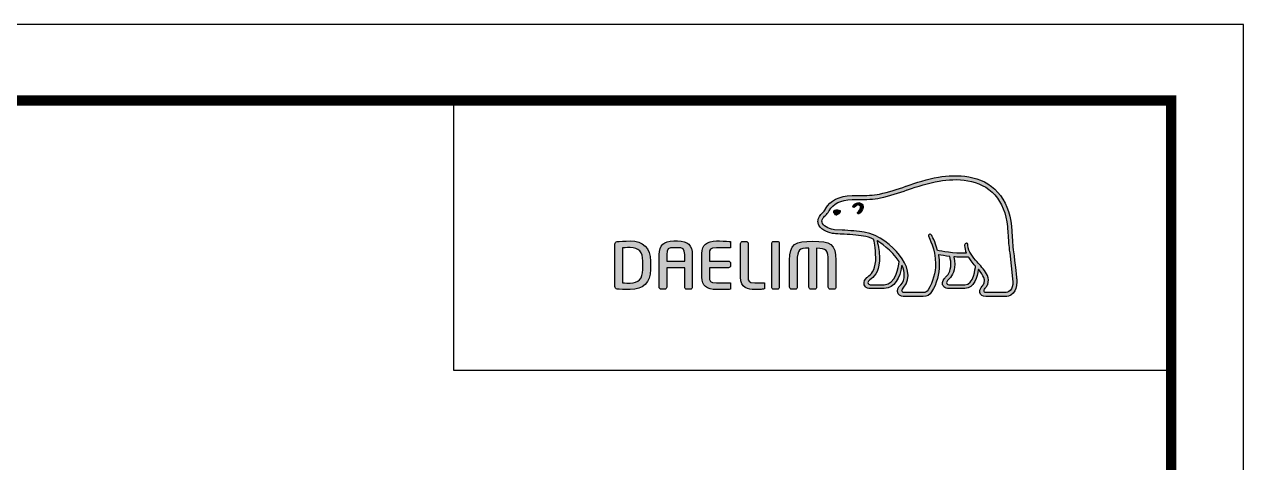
# Model space of a CAD drawing. Extents: x 4977 to 6105, y 0 to 827.
# Drawn here: x 5798.5 to 6105.1, y 716.5 to 826.8 of the extents above; entities that cross this region are included whole.
import ezdxf

# ---------------------------------------------------------------- set-up
doc = ezdxf.new("R2010")
doc.units = 0
doc.header["$LTSCALE"] = 10
doc.header["$MEASUREMENT"] = 0
doc.layers.get('0').update_dxf_attribs({"linetype": 'CONTINUOUS'})
doc.layers.add('레이어 1', color=7, linetype='CONTINUOUS')

msp = doc.modelspace()

# ---------------------------------------------------------------- hatches: boundary and pattern name
at = {"layer": '레이어 1'}
h = msp.add_hatch(color=5, dxfattribs=at)
h.dxf.hatch_style = 1
edge = h.paths.add_edge_path(flags=16)
edge.add_spline(control_points=[(6046.45, 759.84), (6045.96, 759.3), (6045.34, 759.29), (6045.32, 759.29), (6045.32, 759.29), (6040.37, 759.29), (6040.37, 759.29), (6040.19, 759.29), (6040.05, 759.34), (6039.96, 759.42), (6039.88, 759.5), (6039.85, 759.61), (6039.85, 759.75), (6039.85, 760.03), (6040.05, 760.28), (6040.27, 760.56), (6040.47, 760.81), (6040.66, 761.06), (6040.76, 761.36), (6041.04, 762.09), (6041.01, 762.87), (6040.68, 763.55), (6040.1, 764.79), (6039.23, 765.76), (6038.39, 766.71), (6038.39, 766.71), (6038.11, 767.02), (6038.11, 767.02), (6037.02, 768.24), (6035.89, 769.5), (6035.8, 771.2), (6035.78, 771.54), (6035.62, 771.75), (6035.4, 771.74), (6035.4, 771.74), (6035.08, 771.58), (6035.08, 771.58), (6034.99, 771.49), (6034.94, 771.35), (6034.94, 771.18), (6034.94, 771.18), (6034.95, 771.12), (6034.95, 771.12), (6034.99, 770.51), (6035.14, 769.9), (6035.39, 769.27), (6035.39, 769.27), (6035.42, 769.21), (6035.42, 769.21), (6035.42, 769.21), (6035.35, 769.21), (6035.35, 769.21), (6032.18, 769.08), (6029.06, 769.68), (6028.15, 769.9), (6027.58, 772.17), (6026.67, 773.68), (6026.63, 773.74), (6026.55, 773.86), (6026.44, 773.95), (6026.33, 773.98), (6026.33, 773.98), (6026.06, 773.94), (6026.03, 773.94), (6026.01, 773.91), (6025.96, 773.84), (6025.86, 773.71), (6025.86, 773.71), (6025.85, 773.59), (6025.85, 773.59), (6025.85, 773.59), (6025.93, 773.29), (6025.93, 773.29), (6026, 773.17), (6027.63, 770.32), (6027.63, 766.53), (6027.63, 764.2), (6027.02, 762), (6025.81, 759.99), (6025.52, 759.5), (6025.14, 759.29), (6024.57, 759.29), (6024.57, 759.29), (6019.69, 759.29), (6019.69, 759.29), (6019.53, 759.29), (6019.19, 759.4), (6019.19, 759.76), (6019.19, 759.95), (6019.37, 760.27), (6019.67, 760.61), (6021.71, 762.87), (6020.53, 766.41), (6018.59, 768.73), (6016.7, 770.98), (6013.63, 773.81), (6009.68, 774.51), (6008.29, 774.75), (6005.99, 774.89), (6004.13, 775), (6004.13, 775), (6002.26, 775.11), (6002.26, 775.11), (6001.29, 775.19), (5999.7, 775.78), (5999.22, 776.69), (5999.01, 777.07), (5999.04, 777.46), (5999.29, 777.9), (5999.45, 778.17), (5999.68, 778.4), (5999.95, 778.68), (6000.26, 778.99), (6000.58, 779.31), (6000.83, 779.74), (6000.83, 779.74), (6000.9, 779.87), (6000.9, 779.87), (6001.84, 781.68), (6003.78, 782.63), (6006.67, 782.7), (6006.67, 782.7), (6008.3, 782.72), (6008.3, 782.72), (6010.08, 782.73), (6012.11, 782.74), (6013.78, 783.1), (6016.12, 783.6), (6018.47, 784.41), (6020.54, 785.11), (6020.54, 785.11), (6020.61, 785.13), (6020.61, 785.13), (6023.17, 786.01), (6025.82, 786.92), (6028.53, 787.36), (6032.87, 788.08), (6038.83, 788.05), (6042.58, 783.85), (6044.31, 781.9), (6045.38, 779.22), (6045.74, 775.88), (6045.74, 775.88), (6045.73, 775.89), (6045.72, 775.9), (6045.75, 775.84), (6045.77, 775.46), (6045.93, 773.34), (6045.97, 772.32), (6046.02, 771.26), (6046.29, 769.31), (6046.29, 769.31), (6047.04, 762.76), (6047.04, 762.76), (6047.04, 762.76), (6047.09, 761.96), (6047.09, 761.96), (6047.09, 761.02), (6046.87, 760.31), (6046.45, 759.84)], knot_values=[0, 0, 0, 0, 1, 1, 1, 2, 2, 2, 3, 3, 3, 4, 4, 4, 5, 5, 5, 6, 6, 6, 7, 7, 7, 8, 8, 8, 9, 9, 9, 10, 10, 10, 11, 11, 11, 12, 12, 12, 13, 13, 13, 14, 14, 14, 15, 15, 15, 16, 16, 16, 17, 17, 17, 18, 18, 18, 19, 19, 19, 20, 20, 20, 21, 21, 21, 22, 22, 22, 23, 23, 23, 24, 24, 24, 25, 25, 25, 26, 26, 26, 27, 27, 27, 28, 28, 28, 29, 29, 29, 30, 30, 30, 31, 31, 31, 32, 32, 32, 33, 33, 33, 34, 34, 34, 35, 35, 35, 36, 36, 36, 37, 37, 37, 38, 38, 38, 39, 39, 39, 40, 40, 40, 41, 41, 41, 42, 42, 42, 43, 43, 43, 44, 44, 44, 45, 45, 45, 46, 46, 46, 47, 47, 47, 48, 48, 48, 49, 49, 49, 50, 50, 50, 51, 51, 51, 52, 52, 52, 53, 53, 53, 53], degree=3, periodic=0)
edge = h.paths.add_edge_path(flags=16)
edge.add_spline(control_points=[(6035.01, 761.25), (6035.01, 761.25), (6030.98, 761.25), (6030.98, 761.25), (6030.68, 761.25), (6030.44, 761.49), (6030.44, 761.8), (6030.44, 762.01), (6030.63, 762.28), (6030.8, 762.46), (6031.62, 763.25), (6032.46, 764.33), (6032.46, 766.39), (6032.46, 766.39), (6032.41, 767.32), (6032.41, 767.32), (6032.41, 767.32), (6032.26, 768.23), (6032.26, 768.23), (6032.26, 768.23), (6032.25, 768.29), (6032.25, 768.29), (6032.25, 768.29), (6032.31, 768.28), (6032.31, 768.28), (6033.06, 768.23), (6034.53, 768.15), (6035.93, 768.22), (6036.28, 767.65), (6036.85, 766.92), (6037.69, 765.96), (6037.65, 765.47), (6037.25, 761.25), (6035.01, 761.25)], knot_values=[0, 0, 0, 0, 1, 1, 1, 2, 2, 2, 3, 3, 3, 4, 4, 4, 5, 5, 5, 6, 6, 6, 7, 7, 7, 8, 8, 8, 9, 9, 9, 10, 10, 10, 11, 11, 11, 11], degree=3, periodic=0)
edge = h.paths.add_edge_path(flags=16)
edge.add_spline(control_points=[(6014.76, 761.25), (6014.76, 761.25), (6011.22, 761.25), (6011.22, 761.25), (6010.95, 761.25), (6010.66, 761.47), (6010.66, 761.8), (6010.66, 761.99), (6010.83, 762.24), (6011.13, 762.48), (6012.03, 763.19), (6013.39, 764.27), (6013.53, 767.26), (6013.53, 767.26), (6013.55, 768.07), (6013.55, 768.07), (6013.55, 769.34), (6013.26, 770.87), (6012.99, 772.24), (6012.99, 772.24), (6012.94, 772.38), (6012.94, 772.38), (6012.94, 772.38), (6013.06, 772.29), (6013.06, 772.29), (6013.59, 771.97), (6016.48, 770.01), (6018.53, 767.11), (6018.36, 765.74), (6017.59, 761.25), (6014.76, 761.25)], knot_values=[0, 0, 0, 0, 1, 1, 1, 2, 2, 2, 3, 3, 3, 4, 4, 4, 5, 5, 5, 6, 6, 6, 7, 7, 7, 8, 8, 8, 9, 9, 9, 10, 10, 10, 10], degree=3, periodic=0)
edge = h.paths.add_edge_path()
edge.add_spline(control_points=[(6048.04, 762.86), (6048.04, 762.87), (6047.29, 769.44), (6047.29, 769.44), (6047.01, 771.41), (6046.97, 772.46), (6046.94, 773.39), (6046.94, 773.39), (6046.75, 775.98), (6046.75, 775.98), (6046.35, 779.54), (6045.2, 782.41), (6043.33, 784.51), (6039.28, 789.06), (6032.96, 789.11), (6028.37, 788.35), (6025.55, 787.88), (6022.86, 786.96), (6020.26, 786.07), (6020.26, 786.07), (6020.17, 786.04), (6020.17, 786.04), (6018.14, 785.35), (6015.83, 784.56), (6013.57, 784.08), (6012.01, 783.75), (6010.06, 783.73), (6008.34, 783.72), (6008.34, 783.72), (6006.64, 783.7), (6006.64, 783.7), (6003.36, 783.62), (6001.13, 782.49), (6000, 780.33), (6000, 780.33), (5999.95, 780.24), (5999.95, 780.24), (5999.77, 779.91), (5999.49, 779.64), (5999.24, 779.39), (5998.97, 779.11), (5998.66, 778.8), (5998.43, 778.41), (5998.19, 778.01), (5998.07, 777.6), (5998.07, 777.2), (5998.07, 776.87), (5998.16, 776.54), (5998.33, 776.23), (5999.02, 774.91), (6001.01, 774.2), (6002.19, 774.12), (6002.19, 774.12), (6003.94, 774.01), (6003.98, 774.01), (6005.72, 773.91), (6008.11, 773.77), (6009.51, 773.52), (6010.32, 773.38), (6011.25, 773.09), (6012.1, 772.68), (6012.16, 772.46), (6012.6, 770.49), (6012.6, 768.07), (6012.6, 768.07), (6012.59, 767.3), (6012.59, 767.3), (6012.46, 764.75), (6011.34, 763.86), (6010.53, 763.2), (6010.45, 763.14), (6009.72, 762.53), (6009.67, 761.81), (6009.63, 761.4), (6009.75, 761.02), (6010, 760.75), (6010.27, 760.46), (6010.68, 760.31), (6011.22, 760.31), (6011.22, 760.31), (6014.76, 760.31), (6014.76, 760.31), (6017.41, 760.31), (6018.72, 763.17), (6019.12, 765.84), (6019.12, 765.84), (6019.13, 766.22), (6019.13, 766.22), (6019.13, 766.22), (6019.24, 766.03), (6019.24, 766.03), (6019.58, 765.27), (6019.79, 764.37), (6019.79, 763.69), (6019.79, 762.73), (6019.49, 761.9), (6018.93, 761.27), (6018.78, 761.13), (6018.08, 760.4), (6018.08, 759.66), (6018.08, 759.66), (6018.08, 759.54), (6018.08, 759.54), (6018.18, 758.68), (6018.88, 758.29), (6019.54, 758.29), (6019.54, 758.29), (6024.57, 758.29), (6024.57, 758.29), (6025.48, 758.29), (6026.2, 758.7), (6026.67, 759.47), (6027.95, 761.6), (6028.6, 763.91), (6028.6, 766.34), (6028.6, 767.09), (6028.53, 767.9), (6028.39, 768.74), (6028.39, 768.74), (6028.38, 768.81), (6028.38, 768.81), (6028.38, 768.81), (6028.44, 768.79), (6028.44, 768.79), (6029.05, 768.68), (6030.02, 768.51), (6031.23, 768.38), (6031.23, 768.38), (6031.26, 768.37), (6031.26, 768.37), (6031.26, 768.37), (6031.43, 767.45), (6031.43, 767.45), (6031.43, 767.45), (6031.46, 767.23), (6031.46, 767.23), (6031.46, 767.23), (6031.51, 766.41), (6031.51, 766.41), (6031.51, 764.45), (6030.62, 763.6), (6030.14, 763.14), (6030.13, 763.14), (6029.47, 762.46), (6029.39, 761.86), (6029.39, 761.86), (6029.37, 761.67), (6029.37, 761.67), (6029.37, 761.48), (6029.42, 761.11), (6029.75, 760.77), (6030.04, 760.47), (6030.49, 760.31), (6031.09, 760.31), (6031.09, 760.31), (6035.01, 760.31), (6035.01, 760.31), (6037.4, 760.31), (6038.11, 763.34), (6038.4, 765.04), (6038.4, 765.04), (6038.42, 765.21), (6038.42, 765.21), (6038.42, 765.21), (6038.51, 765.09), (6038.51, 765.09), (6039.06, 764.38), (6039.54, 763.6), (6039.77, 763.12), (6039.9, 762.87), (6039.96, 762.59), (6039.96, 762.31), (6039.96, 762.31), (6039.87, 761.74), (6039.87, 761.74), (6039.78, 761.43), (6039.57, 761.15), (6039.36, 760.87), (6039.06, 760.48), (6038.75, 760.07), (6038.75, 759.58), (6038.75, 759.58), (6038.78, 759.31), (6038.78, 759.31), (6038.92, 758.65), (6039.45, 758.29), (6040.27, 758.29), (6040.27, 758.29), (6045.31, 758.29), (6045.31, 758.29), (6045.43, 758.29), (6046.41, 758.31), (6047.18, 759.15), (6047.8, 759.82), (6048.1, 760.73), (6048.1, 761.95), (6048.1, 761.95), (6048.04, 762.85), (6048.04, 762.86)], knot_values=[0, 0, 0, 0, 1, 1, 1, 2, 2, 2, 3, 3, 3, 4, 4, 4, 5, 5, 5, 6, 6, 6, 7, 7, 7, 8, 8, 8, 9, 9, 9, 10, 10, 10, 11, 11, 11, 12, 12, 12, 13, 13, 13, 14, 14, 14, 15, 15, 15, 16, 16, 16, 17, 17, 17, 18, 18, 18, 19, 19, 19, 20, 20, 20, 21, 21, 21, 22, 22, 22, 23, 23, 23, 24, 24, 24, 25, 25, 25, 26, 26, 26, 27, 27, 27, 28, 28, 28, 29, 29, 29, 30, 30, 30, 31, 31, 31, 32, 32, 32, 33, 33, 33, 34, 34, 34, 35, 35, 35, 36, 36, 36, 37, 37, 37, 38, 38, 38, 39, 39, 39, 40, 40, 40, 41, 41, 41, 42, 42, 42, 43, 43, 43, 44, 44, 44, 45, 45, 45, 46, 46, 46, 47, 47, 47, 48, 48, 48, 49, 49, 49, 50, 50, 50, 51, 51, 51, 52, 52, 52, 53, 53, 53, 54, 54, 54, 55, 55, 55, 56, 56, 56, 57, 57, 57, 58, 58, 58, 59, 59, 59, 60, 60, 60, 61, 61, 61, 62, 62, 62, 63, 63, 63, 64, 64, 64, 65, 65, 65, 66, 66, 66, 66], degree=3, periodic=0)
edge = h.paths.add_edge_path(flags=0)
edge.add_spline(control_points=[(6002.11, 779.87), (6002.11, 779.87), (6002.84, 780.2), (6003.75, 779.85), (6003.75, 779.85), (6003.86, 779.8), (6003.71, 779.59), (6003.27, 779), (6002.84, 778.87), (6002.84, 778.87), (6002.84, 778.87), (6002.52, 778.76), (6002.34, 778.97), (6001.98, 779.39), (6001.97, 779.64), (6001.97, 779.64), (6001.97, 779.64), (6001.94, 779.82), (6002.11, 779.87)], knot_values=[0, 0, 0, 0, 1, 1, 1, 2, 2, 2, 3, 3, 3, 4, 4, 4, 5, 5, 5, 6, 6, 6, 6], degree=3, periodic=0)
edge = h.paths.add_edge_path(flags=0)
edge.add_spline(control_points=[(6006.95, 781.21), (6006.84, 781.09), (6006.83, 780.89), (6006.95, 780.79), (6007.06, 780.69), (6007.25, 780.71), (6007.36, 780.83), (6007.42, 780.89), (6008.02, 781.61), (6008.54, 781.24), (6008.73, 781.11), (6008.81, 780.91), (6008.78, 780.66), (6008.74, 780.26), (6008.39, 779.81), (6008.15, 779.65), (6008.01, 779.57), (6007.92, 779.39), (6007.99, 779.25), (6008.05, 779.11), (6008.23, 779.06), (6008.38, 779.13), (6008.81, 779.34), (6009.36, 780.03), (6009.44, 780.68), (6009.49, 781.13), (6009.28, 781.5), (6008.92, 781.75), (6008.15, 782.3), (6007.27, 781.56), (6006.95, 781.21)], knot_values=[0, 0, 0, 0, 1, 1, 1, 2, 2, 2, 3, 3, 3, 4, 4, 4, 5, 5, 5, 6, 6, 6, 7, 7, 7, 8, 8, 8, 9, 9, 9, 10, 10, 10, 10], degree=3, periodic=0)
edge = h.paths.add_edge_path(flags=0)
edge.add_spline(control_points=[(6006.85, 780.68), (6006.85, 780.68), (6006.85, 780.68), (6006.85, 780.68), (6006.85, 780.68), (6006.85, 780.68), (6006.85, 780.68)], knot_values=[0, 0, 0, 0, 1, 1, 1, 2, 2, 2, 2], degree=3, periodic=0)
h = msp.add_hatch(color=5, dxfattribs=at)
h.dxf.hatch_style = 2
edge = h.paths.add_edge_path()
edge.add_spline(control_points=[(6006.95, 781.21), (6006.84, 781.09), (6006.83, 780.89), (6006.95, 780.79), (6007.06, 780.69), (6007.25, 780.71), (6007.36, 780.83), (6007.42, 780.89), (6008.02, 781.61), (6008.54, 781.24), (6008.73, 781.11), (6008.81, 780.91), (6008.78, 780.66), (6008.74, 780.26), (6008.39, 779.81), (6008.15, 779.65), (6008.01, 779.57), (6007.92, 779.39), (6007.99, 779.25), (6008.05, 779.11), (6008.23, 779.06), (6008.38, 779.13), (6008.81, 779.34), (6009.36, 780.03), (6009.44, 780.68), (6009.49, 781.13), (6009.28, 781.5), (6008.92, 781.75), (6008.15, 782.3), (6007.27, 781.56), (6006.95, 781.21)], knot_values=[0, 0, 0, 0, 1, 1, 1, 2, 2, 2, 3, 3, 3, 4, 4, 4, 5, 5, 5, 6, 6, 6, 7, 7, 7, 8, 8, 8, 9, 9, 9, 10, 10, 10, 10], degree=3, periodic=0)
h = msp.add_hatch(color=5, dxfattribs=at)
h.dxf.hatch_style = 2
edge = h.paths.add_edge_path()
edge.add_spline(control_points=[(6002.11, 779.87), (6002.11, 779.87), (6002.84, 780.2), (6003.75, 779.85), (6003.75, 779.85), (6003.86, 779.8), (6003.71, 779.59), (6003.27, 779), (6002.84, 778.87), (6002.84, 778.87), (6002.84, 778.87), (6002.52, 778.76), (6002.34, 778.97), (6001.98, 779.39), (6001.97, 779.64), (6001.97, 779.64), (6001.97, 779.64), (6001.94, 779.82), (6002.11, 779.87)], knot_values=[0, 0, 0, 0, 1, 1, 1, 2, 2, 2, 3, 3, 3, 4, 4, 4, 5, 5, 5, 6, 6, 6, 6], degree=3, periodic=0)
h = msp.add_hatch(color=5, dxfattribs=at)
h.dxf.hatch_style = 2
edge = h.paths.add_edge_path()
edge.add_spline(control_points=[(5954.02, 765.1), (5954.02, 762.8), (5952.97, 761.68), (5950.81, 761.68), (5950.81, 761.68), (5949.33, 761.71), (5948.95, 761.72), (5948.95, 761.72), (5948.95, 770.53), (5948.95, 770.53), (5949.71, 770.61), (5950.8, 770.62), (5950.81, 770.62), (5953.03, 770.62), (5954.02, 769.57), (5954.02, 767.21), (5954.02, 767.21), (5954.02, 765.1), (5954.02, 765.1)], knot_values=[0, 0, 0, 0, 1, 1, 1, 2, 2, 2, 3, 3, 3, 4, 4, 4, 5, 5, 5, 6, 6, 6, 6], degree=3, periodic=0)
edge = h.paths.add_edge_path()
edge.add_spline(control_points=[(5950.81, 772.28), (5949.61, 772.28), (5948.06, 772.2), (5947.55, 772.12), (5947.23, 772.07), (5947.02, 771.83), (5947.02, 771.51), (5947.02, 771.51), (5947.02, 760.79), (5947.02, 760.79), (5947.02, 760.46), (5947.23, 760.23), (5947.56, 760.18), (5948.04, 760.1), (5949.59, 760.03), (5950.81, 760.03), (5954.16, 760.03), (5955.93, 761.78), (5955.93, 765.1), (5955.93, 765.1), (5955.93, 767.21), (5955.93, 767.21), (5955.93, 770.52), (5954.16, 772.28), (5950.81, 772.28)], knot_values=[0, 0, 0, 0, 1, 1, 1, 2, 2, 2, 3, 3, 3, 4, 4, 4, 5, 5, 5, 6, 6, 6, 7, 7, 7, 8, 8, 8, 8], degree=3, periodic=0)
h = msp.add_hatch(color=5, dxfattribs=at)
h.dxf.hatch_style = 2
edge = h.paths.add_edge_path()
edge.add_spline(control_points=[(5964.56, 767.22), (5964.56, 767.22), (5960.04, 767.22), (5960.04, 767.22), (5960.04, 767.39), (5960.04, 768.83), (5960.04, 768.83), (5960.04, 770.33), (5960.49, 770.59), (5961.83, 770.59), (5961.83, 770.59), (5962.77, 770.59), (5962.77, 770.59), (5964.11, 770.59), (5964.56, 770.33), (5964.56, 768.83), (5964.56, 768.83), (5964.56, 767.39), (5964.56, 767.22)], knot_values=[0, 0, 0, 0, 1, 1, 1, 2, 2, 2, 3, 3, 3, 4, 4, 4, 5, 5, 5, 6, 6, 6, 6], degree=3, periodic=0)
edge = h.paths.add_edge_path()
edge.add_spline(control_points=[(5962.77, 772.28), (5962.77, 772.28), (5961.83, 772.28), (5961.83, 772.28), (5959.28, 772.28), (5958.14, 771.21), (5958.14, 768.83), (5958.14, 768.83), (5958.14, 760.67), (5958.14, 760.67), (5958.14, 760.38), (5958.37, 760.14), (5958.65, 760.14), (5958.65, 760.14), (5959.54, 760.14), (5959.54, 760.14), (5959.85, 760.14), (5960.04, 760.41), (5960.04, 760.67), (5960.04, 760.67), (5960.04, 765.36), (5960.04, 765.54), (5960.04, 765.54), (5964.56, 765.54), (5964.56, 765.54), (5964.56, 765.36), (5964.56, 760.67), (5964.56, 760.67), (5964.56, 760.37), (5964.79, 760.14), (5965.07, 760.14), (5965.07, 760.14), (5965.95, 760.14), (5965.95, 760.14), (5966.26, 760.14), (5966.47, 760.41), (5966.47, 760.67), (5966.47, 760.67), (5966.47, 768.83), (5966.47, 768.83), (5966.47, 771.21), (5965.33, 772.28), (5962.77, 772.28)], knot_values=[0, 0, 0, 0, 1, 1, 1, 2, 2, 2, 3, 3, 3, 4, 4, 4, 5, 5, 5, 6, 6, 6, 7, 7, 7, 8, 8, 8, 9, 9, 9, 10, 10, 10, 11, 11, 11, 12, 12, 12, 13, 13, 13, 14, 14, 14, 14], degree=3, periodic=0)
h = msp.add_hatch(color=5, dxfattribs=at)
h.dxf.hatch_style = 2
edge = h.paths.add_edge_path()
edge.add_spline(control_points=[(5968.9, 769.16), (5968.9, 769.16), (5968.9, 763.15), (5968.9, 763.15), (5968.9, 761.05), (5970.1, 760.03), (5972.57, 760.03), (5973.66, 760.03), (5975.14, 760.05), (5975.73, 760.1), (5975.73, 760.1), (5976.02, 760.13), (5976.02, 760.13), (5976.02, 760.13), (5976.11, 760.14), (5976.11, 760.14), (5976.11, 760.14), (5976.11, 761.75), (5976.11, 761.75), (5976.11, 761.75), (5972.58, 761.75), (5972.58, 761.75), (5970.81, 761.75), (5970.81, 762.25), (5970.81, 763.15), (5970.81, 763.15), (5970.81, 765.38), (5970.81, 765.55), (5970.99, 765.55), (5975.55, 765.55), (5975.55, 765.55), (5975.85, 765.55), (5976.1, 765.79), (5976.1, 766.08), (5976.1, 766.08), (5976.1, 766.68), (5976.1, 766.68), (5976.1, 766.97), (5975.85, 767.21), (5975.55, 767.21), (5975.55, 767.21), (5970.99, 767.21), (5970.81, 767.21), (5970.81, 767.38), (5970.81, 769.16), (5970.81, 769.16), (5970.81, 770.06), (5970.81, 770.56), (5972.58, 770.56), (5972.58, 770.56), (5976.11, 770.54), (5976.11, 770.54), (5976.11, 770.54), (5976.11, 772.14), (5976.11, 772.14), (5976.11, 772.14), (5975.73, 772.18), (5975.73, 772.18), (5975.04, 772.24), (5973.45, 772.28), (5972.57, 772.28), (5970.1, 772.28), (5968.9, 771.26), (5968.9, 769.16)], knot_values=[0, 0, 0, 0, 1, 1, 1, 2, 2, 2, 3, 3, 3, 4, 4, 4, 5, 5, 5, 6, 6, 6, 7, 7, 7, 8, 8, 8, 9, 9, 9, 10, 10, 10, 11, 11, 11, 12, 12, 12, 13, 13, 13, 14, 14, 14, 15, 15, 15, 16, 16, 16, 17, 17, 17, 18, 18, 18, 19, 19, 19, 20, 20, 20, 21, 21, 21, 21], degree=3, periodic=0)
h = msp.add_hatch(color=5, dxfattribs=at)
h.dxf.hatch_style = 2
edge = h.paths.add_edge_path()
edge.add_spline(control_points=[(5979.17, 772.17), (5978.87, 772.17), (5978.62, 771.92), (5978.62, 771.64), (5978.62, 771.64), (5978.62, 763.15), (5978.62, 763.15), (5978.62, 760.38), (5980.51, 760.03), (5982.16, 760.03), (5983.36, 760.03), (5983.67, 760.08), (5984.03, 760.14), (5984.03, 760.14), (5984.24, 760.17), (5984.24, 760.17), (5984.23, 760.17), (5984.51, 760.2), (5984.51, 760.2), (5984.51, 760.2), (5984.6, 760.22), (5984.6, 760.22), (5984.6, 760.22), (5984.6, 761.75), (5984.6, 761.75), (5984.6, 761.75), (5982.18, 761.75), (5982.18, 761.75), (5980.54, 761.75), (5980.54, 762.37), (5980.54, 762.97), (5980.54, 762.97), (5980.54, 771.64), (5980.54, 771.64), (5980.54, 771.92), (5980.29, 772.17), (5980, 772.17), (5980, 772.17), (5979.17, 772.17), (5979.17, 772.17)], knot_values=[0, 0, 0, 0, 1, 1, 1, 2, 2, 2, 3, 3, 3, 4, 4, 4, 5, 5, 5, 6, 6, 6, 7, 7, 7, 8, 8, 8, 9, 9, 9, 10, 10, 10, 11, 11, 11, 12, 12, 12, 13, 13, 13, 13], degree=3, periodic=0)
h = msp.add_hatch(color=5, dxfattribs=at)
h.dxf.hatch_style = 2
edge = h.paths.add_edge_path()
edge.add_spline(control_points=[(5986.96, 772.17), (5986.64, 772.17), (5986.45, 771.9), (5986.45, 771.65), (5986.45, 771.65), (5986.45, 760.67), (5986.45, 760.67), (5986.45, 760.37), (5986.68, 760.14), (5986.96, 760.14), (5986.96, 760.14), (5987.85, 760.14), (5987.85, 760.14), (5988.17, 760.14), (5988.36, 760.41), (5988.36, 760.67), (5988.36, 760.67), (5988.36, 771.65), (5988.36, 771.65), (5988.36, 771.94), (5988.14, 772.17), (5987.85, 772.17), (5987.85, 772.17), (5986.96, 772.17), (5986.96, 772.17)], knot_values=[0, 0, 0, 0, 1, 1, 1, 2, 2, 2, 3, 3, 3, 4, 4, 4, 5, 5, 5, 6, 6, 6, 7, 7, 7, 8, 8, 8, 8], degree=3, periodic=0)
h = msp.add_hatch(color=5, dxfattribs=at)
h.dxf.hatch_style = 2
edge = h.paths.add_edge_path()
edge.add_spline(control_points=[(5990.93, 767.43), (5990.93, 767.43), (5990.93, 760.67), (5990.93, 760.67), (5990.93, 760.37), (5991.16, 760.14), (5991.45, 760.14), (5991.45, 760.14), (5992.35, 760.14), (5992.35, 760.14), (5992.67, 760.14), (5992.86, 760.41), (5992.86, 760.67), (5992.86, 760.67), (5992.86, 767.26), (5992.86, 767.26), (5992.86, 770.17), (5993.35, 770.45), (5995.81, 770.46), (5995.81, 770.28), (5995.81, 760.67), (5995.81, 760.67), (5995.81, 760.36), (5996.03, 760.14), (5996.32, 760.14), (5996.32, 760.14), (5997.21, 760.14), (5997.21, 760.14), (5997.53, 760.14), (5997.72, 760.41), (5997.72, 760.67), (5997.72, 760.67), (5997.72, 770.25), (5997.72, 770.44), (5998.87, 770.43), (5999.67, 770.34), (6000.11, 769.9), (6000.57, 769.44), (6000.66, 768.58), (6000.66, 767.26), (6000.66, 767.26), (6000.66, 760.67), (6000.66, 760.67), (6000.66, 760.38), (6000.9, 760.14), (6001.18, 760.14), (6001.18, 760.14), (6002.08, 760.14), (6002.08, 760.14), (6002.4, 760.14), (6002.59, 760.41), (6002.59, 760.67), (6002.59, 760.67), (6002.59, 767.43), (6002.59, 767.43), (6002.59, 771.52), (6001.14, 772.22), (5996.77, 772.22), (5992.39, 772.22), (5990.93, 771.52), (5990.93, 767.43)], knot_values=[0, 0, 0, 0, 1, 1, 1, 2, 2, 2, 3, 3, 3, 4, 4, 4, 5, 5, 5, 6, 6, 6, 7, 7, 7, 8, 8, 8, 9, 9, 9, 10, 10, 10, 11, 11, 11, 12, 12, 12, 13, 13, 13, 14, 14, 14, 15, 15, 15, 16, 16, 16, 17, 17, 17, 18, 18, 18, 19, 19, 19, 20, 20, 20, 20], degree=3, periodic=0)

# ---------------------------------------------------------------- linework, layer by layer
at = {"color": 5, "ltscale": 0.5}
msp.add_line((5906.53, 739.68), (5906.53, 807.6), dxfattribs=at)
at = {"color": 5}
msp.add_line((6014.6, 760.31), (6014.6, 760.31), dxfattribs=at)
at = {"color": 5, "ltscale": 40}
msp.add_line((6086.87, 739.68), (5906.53, 739.68), dxfattribs=at)
at = {"ltscale": 0.5}
msp.add_lwpolyline([(4976.72, 0), (6105.12, 0), (6105.12, 826.8), (4976.72, 826.8)], close=True, dxfattribs=at)
at = {"color": 5, "linetype": 'ByBlock', "lineweight": 200, "const_width": 2.6}
msp.add_lwpolyline([(4994.87, 35.4), (6086.87, 35.4), (6086.87, 807.6), (4994.87, 807.6)], close=True, dxfattribs=at)
at = {"layer": '레이어 1', "color": 5}
for points, knots in [([(6048.04, 762.86), (6048.04, 762.87), (6047.29, 769.44), (6047.29, 769.44), (6047.01, 771.41), (6046.97, 772.46), (6046.94, 773.39), (6046.94, 773.39), (6046.75, 775.98), (6046.75, 775.98), (6046.35, 779.54), (6045.2, 782.41), (6043.33, 784.51), (6039.28, 789.06), (6032.96, 789.11), (6028.37, 788.35), (6025.55, 787.88), (6022.86, 786.96), (6020.26, 786.07), (6020.26, 786.07), (6020.17, 786.04), (6020.17, 786.04), (6018.14, 785.35), (6015.83, 784.56), (6013.57, 784.08), (6012.01, 783.75), (6010.06, 783.73), (6008.34, 783.72), (6008.34, 783.72), (6006.64, 783.7), (6006.64, 783.7), (6003.36, 783.62), (6001.13, 782.49), (6000, 780.33), (6000, 780.33), (5999.95, 780.24), (5999.95, 780.24), (5999.77, 779.91), (5999.49, 779.64), (5999.24, 779.39), (5998.97, 779.11), (5998.66, 778.8), (5998.43, 778.41), (5998.19, 778.01), (5998.07, 777.6), (5998.07, 777.2), (5998.07, 776.87), (5998.16, 776.54), (5998.33, 776.23), (5999.02, 774.91), (6001.01, 774.2), (6002.19, 774.12), (6002.19, 774.12), (6003.94, 774.01), (6003.98, 774.01), (6005.72, 773.91), (6008.11, 773.77), (6009.51, 773.52), (6010.32, 773.38), (6011.25, 773.09), (6012.1, 772.68), (6012.16, 772.46), (6012.6, 770.49), (6012.6, 768.07), (6012.6, 768.07), (6012.59, 767.3), (6012.59, 767.3), (6012.46, 764.75), (6011.34, 763.86), (6010.53, 763.2), (6010.45, 763.14), (6009.72, 762.53), (6009.67, 761.81), (6009.63, 761.4), (6009.75, 761.02), (6010, 760.75), (6010.27, 760.46), (6010.68, 760.31), (6011.22, 760.31), (6011.22, 760.31), (6014.76, 760.31), (6014.76, 760.31), (6017.41, 760.31), (6018.72, 763.17), (6019.12, 765.84), (6019.12, 765.84), (6019.13, 766.22), (6019.13, 766.22), (6019.13, 766.22), (6019.24, 766.03), (6019.24, 766.03), (6019.58, 765.27), (6019.79, 764.37), (6019.79, 763.69), (6019.79, 762.73), (6019.49, 761.9), (6018.93, 761.27), (6018.78, 761.13), (6018.08, 760.4), (6018.08, 759.66), (6018.08, 759.66), (6018.08, 759.54), (6018.08, 759.54), (6018.18, 758.68), (6018.88, 758.29), (6019.54, 758.29), (6019.54, 758.29), (6024.57, 758.29), (6024.57, 758.29), (6025.48, 758.29), (6026.2, 758.7), (6026.67, 759.47), (6027.95, 761.6), (6028.6, 763.91), (6028.6, 766.34), (6028.6, 767.09), (6028.53, 767.9), (6028.39, 768.74), (6028.39, 768.74), (6028.38, 768.81), (6028.38, 768.81), (6028.38, 768.81), (6028.44, 768.79), (6028.44, 768.79), (6029.05, 768.68), (6030.02, 768.51), (6031.23, 768.38), (6031.23, 768.38), (6031.26, 768.37), (6031.26, 768.37), (6031.26, 768.37), (6031.43, 767.45), (6031.43, 767.45), (6031.43, 767.45), (6031.46, 767.23), (6031.46, 767.23), (6031.46, 767.23), (6031.51, 766.41), (6031.51, 766.41), (6031.51, 764.45), (6030.62, 763.6), (6030.14, 763.14), (6030.13, 763.14), (6029.47, 762.46), (6029.39, 761.86), (6029.39, 761.86), (6029.37, 761.67), (6029.37, 761.67), (6029.37, 761.48), (6029.42, 761.11), (6029.75, 760.77), (6030.04, 760.47), (6030.49, 760.31), (6031.09, 760.31), (6031.09, 760.31), (6035.01, 760.31), (6035.01, 760.31), (6037.4, 760.31), (6038.11, 763.34), (6038.4, 765.04), (6038.4, 765.04), (6038.42, 765.21), (6038.42, 765.21), (6038.42, 765.21), (6038.51, 765.09), (6038.51, 765.09), (6039.06, 764.38), (6039.54, 763.6), (6039.77, 763.12), (6039.9, 762.87), (6039.96, 762.59), (6039.96, 762.31), (6039.96, 762.31), (6039.87, 761.74), (6039.87, 761.74), (6039.78, 761.43), (6039.57, 761.15), (6039.36, 760.87), (6039.06, 760.48), (6038.75, 760.07), (6038.75, 759.58), (6038.75, 759.58), (6038.78, 759.31), (6038.78, 759.31), (6038.92, 758.65), (6039.45, 758.29), (6040.27, 758.29), (6040.27, 758.29), (6045.31, 758.29), (6045.31, 758.29), (6045.43, 758.29), (6046.41, 758.31), (6047.18, 759.15), (6047.8, 759.82), (6048.1, 760.73), (6048.1, 761.95), (6048.1, 761.95), (6048.04, 762.85), (6048.04, 762.86)], [0, 0, 0, 0, 1, 1, 1, 2, 2, 2, 3, 3, 3, 4, 4, 4, 5, 5, 5, 6, 6, 6, 7, 7, 7, 8, 8, 8, 9, 9, 9, 10, 10, 10, 11, 11, 11, 12, 12, 12, 13, 13, 13, 14, 14, 14, 15, 15, 15, 16, 16, 16, 17, 17, 17, 18, 18, 18, 19, 19, 19, 20, 20, 20, 21, 21, 21, 22, 22, 22, 23, 23, 23, 24, 24, 24, 25, 25, 25, 26, 26, 26, 27, 27, 27, 28, 28, 28, 29, 29, 29, 30, 30, 30, 31, 31, 31, 32, 32, 32, 33, 33, 33, 34, 34, 34, 35, 35, 35, 36, 36, 36, 37, 37, 37, 38, 38, 38, 39, 39, 39, 40, 40, 40, 41, 41, 41, 42, 42, 42, 43, 43, 43, 44, 44, 44, 45, 45, 45, 46, 46, 46, 47, 47, 47, 48, 48, 48, 49, 49, 49, 50, 50, 50, 51, 51, 51, 52, 52, 52, 53, 53, 53, 54, 54, 54, 55, 55, 55, 56, 56, 56, 57, 57, 57, 58, 58, 58, 59, 59, 59, 60, 60, 60, 61, 61, 61, 62, 62, 62, 63, 63, 63, 64, 64, 64, 65, 65, 65, 66, 66, 66, 66]), ([(6006.95, 781.21), (6006.84, 781.09), (6006.83, 780.89), (6006.95, 780.79), (6007.06, 780.69), (6007.25, 780.71), (6007.36, 780.83), (6007.42, 780.89), (6008.02, 781.61), (6008.54, 781.24), (6008.73, 781.11), (6008.81, 780.91), (6008.78, 780.66), (6008.74, 780.26), (6008.39, 779.81), (6008.15, 779.65), (6008.01, 779.57), (6007.92, 779.39), (6007.99, 779.25), (6008.05, 779.11), (6008.23, 779.06), (6008.38, 779.13), (6008.81, 779.34), (6009.36, 780.03), (6009.44, 780.68), (6009.49, 781.13), (6009.28, 781.5), (6008.92, 781.75), (6008.15, 782.3), (6007.27, 781.56), (6006.95, 781.21)], [0, 0, 0, 0, 1, 1, 1, 2, 2, 2, 3, 3, 3, 4, 4, 4, 5, 5, 5, 6, 6, 6, 7, 7, 7, 8, 8, 8, 9, 9, 9, 10, 10, 10, 10]), ([(6002.11, 779.87), (6002.11, 779.87), (6002.84, 780.2), (6003.75, 779.85), (6003.75, 779.85), (6003.86, 779.8), (6003.71, 779.59), (6003.27, 779), (6002.84, 778.87), (6002.84, 778.87), (6002.84, 778.87), (6002.52, 778.76), (6002.34, 778.97), (6001.98, 779.39), (6001.97, 779.64), (6001.97, 779.64), (6001.97, 779.64), (6001.94, 779.82), (6002.11, 779.87)], [0, 0, 0, 0, 1, 1, 1, 2, 2, 2, 3, 3, 3, 4, 4, 4, 5, 5, 5, 6, 6, 6, 6]), ([(6006.85, 780.68), (6006.85, 780.68), (6006.85, 780.68), (6006.85, 780.68), (6006.85, 780.68), (6006.85, 780.68), (6006.85, 780.68)], [0, 0, 0, 0, 1, 1, 1, 2, 2, 2, 2]), ([(6025.93, 773.29), (6026, 773.17), (6027.63, 770.32), (6027.63, 766.53), (6027.63, 764.2), (6027.02, 762), (6025.81, 759.99)], [24, 24, 24, 24, 25, 25, 25, 26, 26, 26, 26]), ([(5950.81, 772.28), (5949.61, 772.28), (5948.06, 772.2), (5947.55, 772.12), (5947.23, 772.07), (5947.02, 771.83), (5947.02, 771.51), (5947.02, 771.51), (5947.02, 760.79), (5947.02, 760.79), (5947.02, 760.46), (5947.23, 760.23), (5947.56, 760.18), (5948.04, 760.1), (5949.59, 760.03), (5950.81, 760.03), (5954.16, 760.03), (5955.93, 761.78), (5955.93, 765.1), (5955.93, 765.1), (5955.93, 767.21), (5955.93, 767.21), (5955.93, 770.52), (5954.16, 772.28), (5950.81, 772.28)], [0, 0, 0, 0, 1, 1, 1, 2, 2, 2, 3, 3, 3, 4, 4, 4, 5, 5, 5, 6, 6, 6, 7, 7, 7, 8, 8, 8, 8]), ([(5954.02, 765.1), (5954.02, 762.8), (5952.97, 761.68), (5950.81, 761.68), (5950.81, 761.68), (5949.33, 761.71), (5948.95, 761.72), (5948.95, 761.72), (5948.95, 770.53), (5948.95, 770.53), (5949.71, 770.61), (5950.8, 770.62), (5950.81, 770.62), (5953.03, 770.62), (5954.02, 769.57), (5954.02, 767.21), (5954.02, 767.21), (5954.02, 765.1), (5954.02, 765.1)], [0, 0, 0, 0, 1, 1, 1, 2, 2, 2, 3, 3, 3, 4, 4, 4, 5, 5, 5, 6, 6, 6, 6]), ([(5962.77, 772.28), (5962.77, 772.28), (5961.83, 772.28), (5961.83, 772.28), (5959.28, 772.28), (5958.14, 771.21), (5958.14, 768.83), (5958.14, 768.83), (5958.14, 760.67), (5958.14, 760.67), (5958.14, 760.38), (5958.37, 760.14), (5958.65, 760.14), (5958.65, 760.14), (5959.54, 760.14), (5959.54, 760.14), (5959.85, 760.14), (5960.04, 760.41), (5960.04, 760.67), (5960.04, 760.67), (5960.04, 765.36), (5960.04, 765.54), (5960.04, 765.54), (5964.56, 765.54), (5964.56, 765.54), (5964.56, 765.36), (5964.56, 760.67), (5964.56, 760.67), (5964.56, 760.37), (5964.79, 760.14), (5965.07, 760.14), (5965.07, 760.14), (5965.95, 760.14), (5965.95, 760.14), (5966.26, 760.14), (5966.47, 760.41), (5966.47, 760.67), (5966.47, 760.67), (5966.47, 768.83), (5966.47, 768.83), (5966.47, 771.21), (5965.33, 772.28), (5962.77, 772.28)], [0, 0, 0, 0, 1, 1, 1, 2, 2, 2, 3, 3, 3, 4, 4, 4, 5, 5, 5, 6, 6, 6, 7, 7, 7, 8, 8, 8, 9, 9, 9, 10, 10, 10, 11, 11, 11, 12, 12, 12, 13, 13, 13, 14, 14, 14, 14]), ([(5964.56, 767.22), (5964.56, 767.22), (5960.04, 767.22), (5960.04, 767.22), (5960.04, 767.39), (5960.04, 768.83), (5960.04, 768.83), (5960.04, 770.33), (5960.49, 770.59), (5961.83, 770.59), (5961.83, 770.59), (5962.77, 770.59), (5962.77, 770.59), (5964.11, 770.59), (5964.56, 770.33), (5964.56, 768.83), (5964.56, 768.83), (5964.56, 767.39), (5964.56, 767.22)], [0, 0, 0, 0, 1, 1, 1, 2, 2, 2, 3, 3, 3, 4, 4, 4, 5, 5, 5, 6, 6, 6, 6]), ([(5968.9, 769.16), (5968.9, 769.16), (5968.9, 763.15), (5968.9, 763.15), (5968.9, 761.05), (5970.1, 760.03), (5972.57, 760.03), (5973.66, 760.03), (5975.14, 760.05), (5975.73, 760.1), (5975.73, 760.1), (5976.02, 760.13), (5976.02, 760.13), (5976.02, 760.13), (5976.11, 760.14), (5976.11, 760.14), (5976.11, 760.14), (5976.11, 761.75), (5976.11, 761.75), (5976.11, 761.75), (5972.58, 761.75), (5972.58, 761.75), (5970.81, 761.75), (5970.81, 762.25), (5970.81, 763.15), (5970.81, 763.15), (5970.81, 765.38), (5970.81, 765.55), (5970.99, 765.55), (5975.55, 765.55), (5975.55, 765.55), (5975.85, 765.55), (5976.1, 765.79), (5976.1, 766.08), (5976.1, 766.08), (5976.1, 766.68), (5976.1, 766.68), (5976.1, 766.97), (5975.85, 767.21), (5975.55, 767.21), (5975.55, 767.21), (5970.99, 767.21), (5970.81, 767.21), (5970.81, 767.38), (5970.81, 769.16), (5970.81, 769.16), (5970.81, 770.06), (5970.81, 770.56), (5972.58, 770.56), (5972.58, 770.56), (5976.11, 770.54), (5976.11, 770.54), (5976.11, 770.54), (5976.11, 772.14), (5976.11, 772.14), (5976.11, 772.14), (5975.73, 772.18), (5975.73, 772.18), (5975.04, 772.24), (5973.45, 772.28), (5972.57, 772.28), (5970.1, 772.28), (5968.9, 771.26), (5968.9, 769.16)], [0, 0, 0, 0, 1, 1, 1, 2, 2, 2, 3, 3, 3, 4, 4, 4, 5, 5, 5, 6, 6, 6, 7, 7, 7, 8, 8, 8, 9, 9, 9, 10, 10, 10, 11, 11, 11, 12, 12, 12, 13, 13, 13, 14, 14, 14, 15, 15, 15, 16, 16, 16, 17, 17, 17, 18, 18, 18, 19, 19, 19, 20, 20, 20, 21, 21, 21, 21]), ([(5979.17, 772.17), (5978.87, 772.17), (5978.62, 771.92), (5978.62, 771.64), (5978.62, 771.64), (5978.62, 763.15), (5978.62, 763.15), (5978.62, 760.38), (5980.51, 760.03), (5982.16, 760.03), (5983.36, 760.03), (5983.67, 760.08), (5984.03, 760.14), (5984.03, 760.14), (5984.24, 760.17), (5984.24, 760.17), (5984.23, 760.17), (5984.51, 760.2), (5984.51, 760.2), (5984.51, 760.2), (5984.6, 760.22), (5984.6, 760.22), (5984.6, 760.22), (5984.6, 761.75), (5984.6, 761.75), (5984.6, 761.75), (5982.18, 761.75), (5982.18, 761.75), (5980.54, 761.75), (5980.54, 762.37), (5980.54, 762.97), (5980.54, 762.97), (5980.54, 771.64), (5980.54, 771.64), (5980.54, 771.92), (5980.29, 772.17), (5980, 772.17), (5980, 772.17), (5979.17, 772.17), (5979.17, 772.17)], [0, 0, 0, 0, 1, 1, 1, 2, 2, 2, 3, 3, 3, 4, 4, 4, 5, 5, 5, 6, 6, 6, 7, 7, 7, 8, 8, 8, 9, 9, 9, 10, 10, 10, 11, 11, 11, 12, 12, 12, 13, 13, 13, 13]), ([(5986.96, 772.17), (5986.64, 772.17), (5986.45, 771.9), (5986.45, 771.65), (5986.45, 771.65), (5986.45, 760.67), (5986.45, 760.67), (5986.45, 760.37), (5986.68, 760.14), (5986.96, 760.14), (5986.96, 760.14), (5987.85, 760.14), (5987.85, 760.14), (5988.17, 760.14), (5988.36, 760.41), (5988.36, 760.67), (5988.36, 760.67), (5988.36, 771.65), (5988.36, 771.65), (5988.36, 771.94), (5988.14, 772.17), (5987.85, 772.17), (5987.85, 772.17), (5986.96, 772.17), (5986.96, 772.17)], [0, 0, 0, 0, 1, 1, 1, 2, 2, 2, 3, 3, 3, 4, 4, 4, 5, 5, 5, 6, 6, 6, 7, 7, 7, 8, 8, 8, 8]), ([(5990.93, 767.43), (5990.93, 767.43), (5990.93, 760.67), (5990.93, 760.67), (5990.93, 760.37), (5991.16, 760.14), (5991.45, 760.14), (5991.45, 760.14), (5992.35, 760.14), (5992.35, 760.14), (5992.67, 760.14), (5992.86, 760.41), (5992.86, 760.67), (5992.86, 760.67), (5992.86, 767.26), (5992.86, 767.26), (5992.86, 770.17), (5993.35, 770.45), (5995.81, 770.46), (5995.81, 770.28), (5995.81, 760.67), (5995.81, 760.67), (5995.81, 760.36), (5996.03, 760.14), (5996.32, 760.14), (5996.32, 760.14), (5997.21, 760.14), (5997.21, 760.14), (5997.53, 760.14), (5997.72, 760.41), (5997.72, 760.67), (5997.72, 760.67), (5997.72, 770.25), (5997.72, 770.44), (5998.87, 770.43), (5999.67, 770.34), (6000.11, 769.9), (6000.57, 769.44), (6000.66, 768.58), (6000.66, 767.26), (6000.66, 767.26), (6000.66, 760.67), (6000.66, 760.67), (6000.66, 760.38), (6000.9, 760.14), (6001.18, 760.14), (6001.18, 760.14), (6002.08, 760.14), (6002.08, 760.14), (6002.4, 760.14), (6002.59, 760.41), (6002.59, 760.67), (6002.59, 760.67), (6002.59, 767.43), (6002.59, 767.43), (6002.59, 771.52), (6001.14, 772.22), (5996.77, 772.22), (5992.39, 772.22), (5990.93, 771.52), (5990.93, 767.43)], [0, 0, 0, 0, 1, 1, 1, 2, 2, 2, 3, 3, 3, 4, 4, 4, 5, 5, 5, 6, 6, 6, 7, 7, 7, 8, 8, 8, 9, 9, 9, 10, 10, 10, 11, 11, 11, 12, 12, 12, 13, 13, 13, 14, 14, 14, 15, 15, 15, 16, 16, 16, 17, 17, 17, 18, 18, 18, 19, 19, 19, 20, 20, 20, 20]), ([(6014.76, 761.25), (6014.76, 761.25), (6011.22, 761.25), (6011.22, 761.25), (6010.95, 761.25), (6010.66, 761.47), (6010.66, 761.8), (6010.66, 761.99), (6010.83, 762.24), (6011.13, 762.48), (6012.03, 763.19), (6013.39, 764.27), (6013.53, 767.26), (6013.53, 767.26), (6013.55, 768.07), (6013.55, 768.07), (6013.55, 769.34), (6013.26, 770.87), (6012.99, 772.24), (6012.99, 772.24), (6012.94, 772.38), (6012.94, 772.38), (6012.94, 772.38), (6013.06, 772.29), (6013.06, 772.29), (6013.59, 771.97), (6016.48, 770.01), (6018.53, 767.11), (6018.36, 765.74), (6017.59, 761.25), (6014.76, 761.25)], [0, 0, 0, 0, 1, 1, 1, 2, 2, 2, 3, 3, 3, 4, 4, 4, 5, 5, 5, 6, 6, 6, 7, 7, 7, 8, 8, 8, 9, 9, 9, 10, 10, 10, 10]), ([(6035.01, 761.25), (6035.01, 761.25), (6030.98, 761.25), (6030.98, 761.25), (6030.68, 761.25), (6030.44, 761.49), (6030.44, 761.8), (6030.44, 762.01), (6030.63, 762.28), (6030.8, 762.46), (6031.62, 763.25), (6032.46, 764.33), (6032.46, 766.39), (6032.46, 766.39), (6032.41, 767.32), (6032.41, 767.32), (6032.41, 767.32), (6032.26, 768.23), (6032.26, 768.23), (6032.26, 768.23), (6032.25, 768.29), (6032.25, 768.29), (6032.25, 768.29), (6032.31, 768.28), (6032.31, 768.28), (6033.06, 768.23), (6034.53, 768.15), (6035.93, 768.22), (6036.28, 767.65), (6036.85, 766.92), (6037.69, 765.96), (6037.65, 765.47), (6037.25, 761.25), (6035.01, 761.25)], [0, 0, 0, 0, 1, 1, 1, 2, 2, 2, 3, 3, 3, 4, 4, 4, 5, 5, 5, 6, 6, 6, 7, 7, 7, 8, 8, 8, 9, 9, 9, 10, 10, 10, 11, 11, 11, 11]), ([(6019.69, 759.29), (6019.53, 759.29), (6019.19, 759.4), (6019.19, 759.76), (6019.19, 759.95), (6019.37, 760.27), (6019.67, 760.61)], [28, 28, 28, 28, 29, 29, 29, 30, 30, 30, 30]), ([(6039.96, 759.42), (6039.88, 759.5), (6039.85, 759.61), (6039.85, 759.75), (6039.85, 760.03), (6040.05, 760.28), (6040.27, 760.56)], [3, 3, 3, 3, 4, 4, 4, 5, 5, 5, 5])]:
    msp.add_open_spline(points, degree=3, knots=knots, dxfattribs=at)
for points in [[(6028.53, 787.36), (6032.87, 788.08), (6038.83, 788.05), (6042.58, 783.85)], [(6013.78, 783.1), (6016.12, 783.6), (6018.47, 784.41), (6020.54, 785.11)], [(6020.54, 785.11), (6020.54, 785.11), (6020.61, 785.13), (6020.61, 785.13)], [(6020.61, 785.13), (6023.17, 786.01), (6025.82, 786.92), (6028.53, 787.36)], [(6000.9, 779.87), (6001.84, 781.68), (6003.78, 782.63), (6006.67, 782.7)], [(6006.67, 782.7), (6006.67, 782.7), (6008.3, 782.72), (6008.3, 782.72)], [(6008.3, 782.72), (6010.08, 782.73), (6012.11, 782.74), (6013.78, 783.1)], [(6042.58, 783.85), (6044.31, 781.9), (6045.38, 779.22), (6045.74, 775.88)], [(5999.95, 778.68), (6000.26, 778.99), (6000.58, 779.31), (6000.83, 779.74)], [(6000.83, 779.74), (6000.83, 779.74), (6000.9, 779.87), (6000.9, 779.87)], [(5999.22, 776.69), (5999.01, 777.07), (5999.04, 777.46), (5999.29, 777.9)], [(6002.26, 775.11), (6001.29, 775.19), (5999.7, 775.78), (5999.22, 776.69)], [(5999.29, 777.9), (5999.45, 778.17), (5999.68, 778.4), (5999.95, 778.68)], [(6045.74, 775.88), (6045.74, 775.88), (6045.73, 775.89), (6045.72, 775.9)], [(6045.72, 775.9), (6045.75, 775.84), (6045.77, 775.46), (6045.93, 773.34)], [(6004.13, 775), (6004.13, 775), (6002.26, 775.11), (6002.26, 775.11)], [(6009.68, 774.51), (6008.29, 774.75), (6005.99, 774.89), (6004.13, 775)], [(6018.59, 768.73), (6016.7, 770.98), (6013.63, 773.81), (6009.68, 774.51)], [(6025.86, 773.71), (6025.86, 773.71), (6025.85, 773.59), (6025.85, 773.59)], [(6025.85, 773.59), (6025.85, 773.59), (6025.93, 773.29), (6025.93, 773.29)], [(6026.03, 773.94), (6026.01, 773.91), (6025.96, 773.84), (6025.86, 773.71)], [(6026.33, 773.98), (6026.33, 773.98), (6026.06, 773.94), (6026.03, 773.94)], [(6026.63, 773.74), (6026.55, 773.86), (6026.44, 773.95), (6026.33, 773.98)], [(6028.15, 769.9), (6027.58, 772.17), (6026.67, 773.68), (6026.63, 773.74)], [(6045.93, 773.34), (6045.97, 772.32), (6046.02, 771.26), (6046.29, 769.31)], [(6035.35, 769.21), (6032.18, 769.08), (6029.06, 769.68), (6028.15, 769.9)], [(6035.08, 771.58), (6034.99, 771.49), (6034.94, 771.35), (6034.94, 771.18)], [(6034.94, 771.18), (6034.94, 771.18), (6034.95, 771.12), (6034.95, 771.12)], [(6034.95, 771.12), (6034.99, 770.51), (6035.14, 769.9), (6035.39, 769.27)], [(6035.4, 771.74), (6035.4, 771.74), (6035.08, 771.58), (6035.08, 771.58)], [(6035.8, 771.2), (6035.78, 771.54), (6035.62, 771.75), (6035.4, 771.74)], [(6038.11, 767.02), (6037.02, 768.24), (6035.89, 769.5), (6035.8, 771.2)], [(6019.67, 760.61), (6021.71, 762.87), (6020.53, 766.41), (6018.59, 768.73)], [(6035.42, 769.21), (6035.42, 769.21), (6035.35, 769.21), (6035.35, 769.21)], [(6035.39, 769.27), (6035.39, 769.27), (6035.42, 769.21), (6035.42, 769.21)], [(6038.39, 766.71), (6038.39, 766.71), (6038.11, 767.02), (6038.11, 767.02)], [(6040.68, 763.55), (6040.1, 764.79), (6039.23, 765.76), (6038.39, 766.71)], [(6046.29, 769.31), (6046.29, 769.31), (6047.04, 762.76), (6047.04, 762.76)], [(6040.76, 761.36), (6041.04, 762.09), (6041.01, 762.87), (6040.68, 763.55)], [(6040.27, 760.56), (6040.47, 760.81), (6040.66, 761.06), (6040.76, 761.36)], [(6047.09, 761.96), (6047.09, 761.02), (6046.87, 760.31), (6046.45, 759.84)], [(6047.04, 762.76), (6047.04, 762.76), (6047.09, 761.96), (6047.09, 761.96)], [(6024.57, 759.29), (6024.57, 759.29), (6019.69, 759.29), (6019.69, 759.29)], [(6025.81, 759.99), (6025.52, 759.5), (6025.14, 759.29), (6024.57, 759.29)], [(6040.37, 759.29), (6040.19, 759.29), (6040.05, 759.34), (6039.96, 759.42)], [(6045.32, 759.29), (6045.32, 759.29), (6040.37, 759.29), (6040.37, 759.29)], [(6046.45, 759.84), (6045.96, 759.3), (6045.34, 759.29), (6045.32, 759.29)]]:
    msp.add_open_spline(points, degree=3, dxfattribs=at)

doc.saveas('drawing.dxf')
